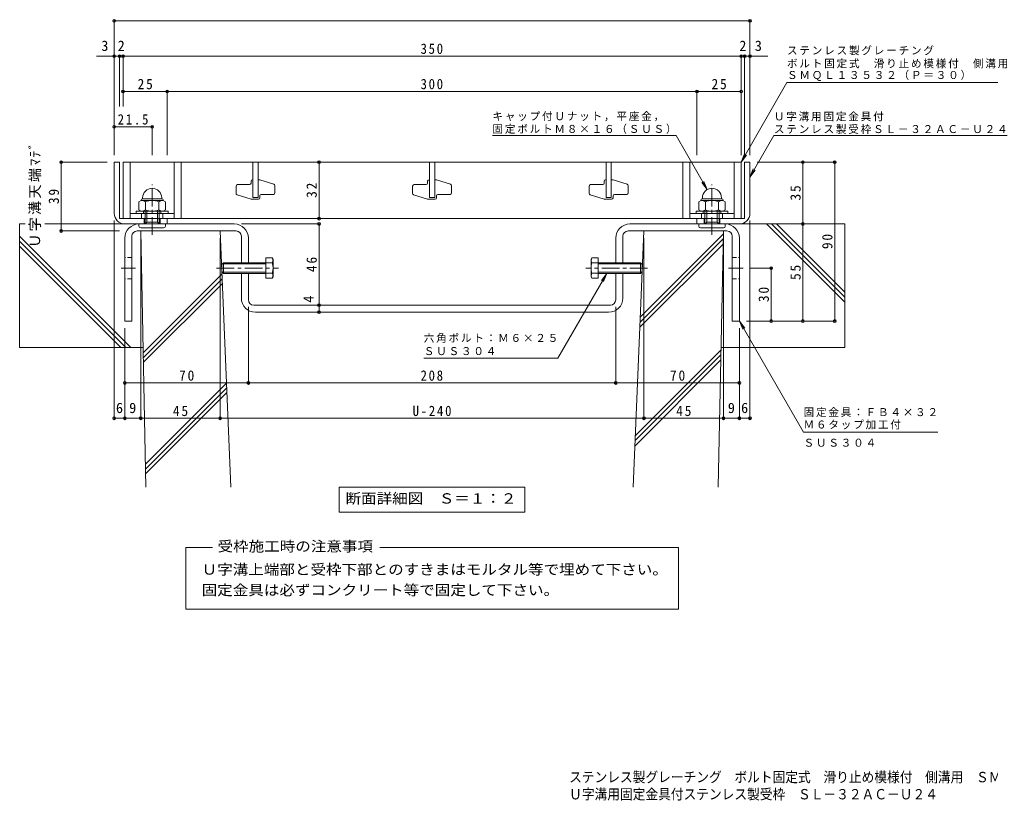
# Model space of a CAD drawing. Units: millimetres at full size; some dimension numbers follow another scale. Extents: x -407 to 421, y -392 to 305.
# Drawn here: x -407 to 143, y -392 to 51 of the extents above; entities that cross this region are included whole.
import ezdxf
from ezdxf.enums import TextEntityAlignment as Align

# ---------------------------------------------------------------- set-up
doc = ezdxf.new("R2010")
doc.units = ezdxf.units.MM
doc.header["$LTSCALE"] = 2
doc.header["$PDMODE"] = 32
doc.header["$PDSIZE"] = 1.6
doc.linetypes.add('CHAIN1', pattern=[8, 5, -1, 1, -1])
doc.linetypes.add('DASHED1', pattern=[1.8, 1.2, -0.6])
for name, color, linetype, lineweight in [('D-1_躯体', 2, 'Continuous', 9), ('D-2_仕上', 3, 'Continuous', 9), ('D-4_文字', 7, 'Continuous', 9), ('D-5_建具', 7, 'Continuous', 9), ('D-6_間仕切', 6, 'Continuous', 5), ('D-8_ハッチ', 3, 'Continuous', 9), ('D-A_インテリア', 2, 'Continuous', 9), ('D-B_衛生陶器', 2, 'Continuous', 9)]:
    doc.layers.add(name, color=color, linetype=linetype, lineweight=lineweight)
doc.layers.add('F-0_F-0ﾚｲﾔ', color=2, linetype='Continuous')
doc.styles.add('ＭＳ ゴシック', font='')
doc.styles.get('ＭＳ ゴシック').set_extended_font_data('MS Gothic')

msp = doc.modelspace()

# ---------------------------------------------------------------- linework, layer by layer
at = {"layer": 'D-1_躯体'}
for p, q in [((-353.179, -30.27), (-353.179, -59.27)), ((3.821, -62.07), (3.821, -30.27)), ((3.821, -30.27), (6.821, -30.27)), ((6.821, -30.27), (6.821, -59.27)), ((-336.179, -65.27), (-336.179, -62.27)), ((-327.179, -65.27), (-327.179, -62.27)), ((-19.179, -65.27), (-19.179, -62.27)), ((-10.179, -65.27), (-10.179, -62.27))]:
    msp.add_line(p, q, dxfattribs=at)
for points in [[(-350.179, -62.07), (-350.179, -30.27), (-353.179, -30.27)], [(-347.179, -65.27), (-323.179, -65.27), (-323.179, -62.27), (-349.979, -62.27)], [(0.821, -65.27), (-23.179, -65.27), (-23.179, -62.27), (3.621, -62.27)]]:
    msp.add_lwpolyline(points, dxfattribs=at)
for centre, radius, start, end in [((-347.179, -59.27), 6, 180, 270), ((0.821, -59.27), 6, 270, 0), ((-349.979, -62.07), 0.2, 180, 270), ((3.621, -62.07), 0.2, 270, 0)]:
    msp.add_arc(centre, radius, start, end, dxfattribs=at)
at = {"layer": 'D-2_仕上'}
for p, q in [((-348.179, -62.27), (-348.179, -30.27)), ((-344.179, -62.27), (-344.179, -30.27)), ((-319.179, -62.27), (-319.179, -30.27)), ((-315.179, -62.27), (-315.179, -30.27)), ((-274.679, -50.27), (-274.679, -30.27)), ((-271.679, -30.27), (-271.679, -50.27)), ((-174.679, -50.27), (-174.679, -30.27)), ((-171.679, -30.27), (-171.679, -50.27)), ((-74.679, -50.27), (-74.679, -30.27)), ((-71.679, -30.27), (-71.679, -50.27)), ((-31.179, -30.27), (-31.179, -62.27)), ((-27.179, -30.27), (-27.179, -62.27)), ((-2.179, -30.27), (-2.179, -62.27)), ((-284.179, -47.938), (-284.179, -43.82)), ((-283.379, -43.02), (-276.479, -43.02)), ((-275.679, -42.22), (-275.679, -41.07)), ((-274.879, -40.27), (-274.679, -40.27)), ((-262.179, -43.602), (-262.179, -47.72)), ((-184.179, -47.938), (-184.179, -43.82)), ((-183.379, -43.02), (-176.479, -43.02)), ((-175.679, -42.22), (-175.679, -41.07)), ((-174.879, -40.27), (-174.679, -40.27)), ((-162.179, -43.602), (-162.179, -47.72)), ((-84.179, -47.938), (-84.179, -43.82)), ((-83.379, -43.02), (-76.479, -43.02)), ((-75.679, -42.22), (-75.679, -41.07)), ((-74.879, -40.27), (-74.679, -40.27)), ((-62.179, -43.602), (-62.179, -47.72)), ((-275.679, -51.27), (-283.625, -48.699)), ((-270.679, -49.32), (-270.679, -50.47)), ((-262.979, -48.52), (-269.879, -48.52)), ((-175.679, -51.27), (-183.625, -48.699)), ((-170.679, -49.32), (-170.679, -50.47)), ((-162.979, -48.52), (-169.879, -48.52)), ((-75.679, -51.27), (-83.625, -48.699)), ((-70.679, -49.32), (-70.679, -50.47)), ((-62.979, -48.52), (-69.879, -48.52)), ((-271.479, -51.27), (-275.679, -51.27)), ((-274.679, -50.27), (-271.679, -50.27)), ((-171.479, -51.27), (-175.679, -51.27)), ((-174.679, -50.27), (-171.679, -50.27)), ((-71.479, -51.27), (-75.679, -51.27)), ((-74.679, -50.27), (-71.679, -50.27)), ((-319.179, -59.27), (-344.179, -59.27)), ((-337.679, -62.27), (-337.679, -59.27)), ((-325.679, -62.27), (-325.679, -59.27)), ((-2.179, -59.27), (-27.179, -59.27)), ((-20.679, -62.27), (-20.679, -59.27)), ((-8.679, -62.27), (-8.679, -59.27)), ((1.821, -62.27), (-348.179, -62.27))]:
    msp.add_line(p, q, dxfattribs=at)
for points in [[(-348.179, -30.27), (1.821, -30.27), (1.821, -62.27)], [(-271.679, -40.27), (-270.679, -40.27), (-262.733, -42.841)], [(-171.679, -40.27), (-170.679, -40.27), (-162.733, -42.841)], [(-71.679, -40.27), (-70.679, -40.27), (-62.733, -42.841)]]:
    msp.add_lwpolyline(points, dxfattribs=at)
for centre, start, end in [((-283.379, -43.82), 90, 180), ((-276.479, -42.22), 270, 0), ((-274.879, -41.07), 90, 180), ((-262.979, -43.602), 0, 72.07208), ((-183.379, -43.82), 90, 180), ((-176.479, -42.22), 270, 0), ((-174.879, -41.07), 90, 180), ((-162.979, -43.602), 0, 72.07208), ((-83.379, -43.82), 90, 180), ((-76.479, -42.22), 270, 0), ((-74.879, -41.07), 90, 180), ((-62.979, -43.602), 0, 72.07208), ((-283.379, -47.938), 180, 252.07208), ((-269.879, -49.32), 90, 180), ((-262.979, -47.72), 270, 0), ((-183.379, -47.938), 180, 252.07208), ((-169.879, -49.32), 90, 180), ((-162.979, -47.72), 270, 0), ((-83.379, -47.938), 180, 252.07208), ((-69.879, -49.32), 90, 180), ((-62.979, -47.72), 270, 0), ((-271.479, -50.47), 270, 0), ((-171.479, -50.47), 270, 0), ((-71.479, -50.47), 270, 0)]:
    msp.add_arc(centre, 0.8, start, end, dxfattribs=at)
at = {"layer": 'D-4_文字'}
for p, q in [((-353.179, 50.33), (-353.179, -26.27)), ((-353.179, 49.73), (6.821, 49.73)), ((6.821, 50.33), (6.821, -26.27)), ((-353.179, 29.73), (-363.246, 29.73)), ((-353.179, 29.73), (-350.179, 29.73)), ((-350.179, 30.33), (-350.179, 1.165)), ((-350.179, 29.73), (-348.179, 29.73)), ((-348.179, 30.33), (-348.179, 1.165)), ((-348.179, 29.73), (1.821, 29.73)), ((1.821, 30.33), (1.821, -26.27)), ((1.821, 29.73), (3.821, 29.73)), ((3.821, 30.33), (3.821, -26.27)), ((3.821, 29.73), (6.821, 29.73)), ((16.889, 29.73), (6.821, 29.73)), ((-348.179, 9.73), (-323.179, 9.73)), ((-323.179, 10.33), (-323.179, -26.27)), ((-323.179, 9.73), (-23.179, 9.73)), ((-23.179, 10.33), (-23.179, -26.27)), ((-23.179, 9.73), (1.821, 9.73)), ((-353.179, -10.27), (-331.679, -10.27)), ((-331.679, -9.67), (-331.679, -26.27)), ((-383.779, -30.27), (-357.179, -30.27)), ((-383.179, -30.27), (-383.179, -69.27)), ((-237.179, -30.27), (-237.179, -62.27)), ((55.421, -30.27), (10.821, -30.27)), ((36.821, -65.27), (36.821, -30.27)), ((54.821, -120.27), (54.821, -30.27)), ((-353.179, -175.927), (-353.179, -63.27)), ((-236.579, -65.27), (-281.179, -65.27)), ((-237.179, -65.27), (-237.179, -111.27)), ((6.821, -175.927), (6.821, -63.27)), ((36.821, -120.27), (36.821, -65.27)), ((-383.779, -69.27), (-350.107, -69.27)), ((-338.179, -175.927), (-338.179, -73.27)), ((-293.179, -175.927), (-293.179, -73.27)), ((-53.179, -175.927), (-53.179, -73.27)), ((-8.179, -175.927), (-8.179, -73.27)), ((19.421, -90.27), (6.949, -90.27)), ((18.821, -120.27), (18.821, -90.27)), ((-277.179, -155.915), (-277.179, -112.27)), ((-237.179, -111.27), (-237.179, -115.27)), ((-69.179, -155.915), (-69.179, -112.27)), ((55.421, -120.27), (4.821, -120.27)), ((-347.179, -175.927), (-347.179, -124.27)), ((0.821, -175.927), (0.821, -124.27)), ((-347.179, -155.315), (-277.179, -155.315)), ((-277.179, -155.315), (-69.179, -155.315)), ((-69.179, -155.315), (0.821, -155.315)), ((-353.179, -175.327), (-347.179, -175.327)), ((-347.179, -175.327), (-338.179, -175.327)), ((-338.179, -175.327), (-293.179, -175.327)), ((-293.179, -175.327), (-53.179, -175.327)), ((-53.179, -175.327), (-8.179, -175.327)), ((-8.179, -175.327), (0.821, -175.327)), ((0.821, -175.327), (6.821, -175.327))]:
    msp.add_line(p, q, dxfattribs=at)
for p in [(-353.179, 49.73), (6.821, 49.73), (-353.179, 29.73), (-350.179, 29.73), (-348.179, 29.73), (1.821, 29.73), (3.821, 29.73), (6.821, 29.73), (-348.179, 9.73), (-323.179, 9.73), (-23.179, 9.73), (1.821, 9.73), (-353.179, -10.27), (-331.679, -10.27), (-383.179, -30.27), (-237.179, -30.27), (36.821, -30.27), (54.821, -30.27), (-237.179, -62.27), (-237.179, -65.27), (36.821, -65.27), (-383.179, -69.27), (18.821, -90.27), (-237.179, -111.27), (-237.179, -115.27), (18.821, -120.27), (36.821, -120.27), (54.821, -120.27), (-347.179, -155.315), (-277.179, -155.315), (-69.179, -155.315), (0.821, -155.315), (-353.179, -175.327), (-347.179, -175.327), (-338.179, -175.327), (-293.179, -175.327), (-53.179, -175.327), (-8.179, -175.327), (0.821, -175.327), (6.821, -175.327)]:
    msp.add_point(p, dxfattribs=at)
at = {"layer": 'D-5_建具'}
for p, q in [((27.802, 14.73), (1.821, -30.27)), ((27.802, 14.73), (152.806, 14.73)), ((-139.002, -15.27), (-35.002, -15.27)), ((-35.002, -15.27), (-17.379, -45.794)), ((20.389, -15.27), (6.821, -38.77)), ((20.389, -15.27), (152.393, -15.27)), ((1.821, -30.27), (3.735, -25.651)), ((1.821, -30.27), (4.865, -26.303)), ((6.821, -38.77), (8.735, -34.151)), ((6.821, -38.77), (9.865, -34.803)), ((-17.379, -45.794), (-20.423, -41.827)), ((-17.379, -45.794), (-19.292, -41.174)), ((-101.881, -141.27), (-74.168, -93.27)), ((-74.168, -93.27), (-77.212, -97.237)), ((-74.168, -93.27), (-76.082, -97.89)), ((0.821, -120.27), (2.735, -124.89)), ((0.821, -120.27), (3.865, -124.237)), ((37.194, -183.27), (0.821, -120.27)), ((-101.881, -141.27), (-177.881, -141.27)), ((113.194, -183.27), (37.194, -183.27)), ((-225.779, -214.392), (-120.579, -214.392)), ((-225.779, -214.392), (-225.779, -228.392)), ((-120.579, -214.392), (-120.579, -228.392)), ((-225.779, -228.392), (-120.579, -228.392)), ((-312.637, -248.515), (-297.421, -248.515)), ((-312.637, -283.438), (-312.637, -248.515)), ((-202.707, -248.515), (-33.721, -248.515)), ((-33.721, -248.515), (-33.721, -283.438)), ((-33.721, -283.438), (-312.637, -283.438))]:
    msp.add_line(p, q, dxfattribs=at)
at = {"layer": 'D-6_間仕切'}
for p, q in [((-406.849, -65.27), (-406.849, -135.27)), ((-403.655, -65.27), (-406.849, -65.27)), ((-339.179, -65.27), (-392.443, -65.27)), ((-7.179, -65.27), (60.521, -65.27)), ((60.521, -109.653), (16.138, -65.27)), ((60.521, -106.824), (18.967, -65.27)), ((60.521, -103.996), (21.795, -65.27)), ((60.521, -65.27), (60.521, -135.27)), ((-335.279, -214.27), (-338.179, -69.27)), ((-338.179, -69.27), (-293.179, -69.27)), ((-287.137, -214.27), (-293.179, -69.27)), ((-59.221, -214.27), (-53.179, -69.27)), ((-55.205, -117.885), (-8.211, -70.892)), ((-53.179, -69.27), (-8.179, -69.27)), ((-11.079, -214.27), (-8.179, -69.27)), ((-343.807, -135.27), (-406.849, -72.228)), ((-346.635, -135.27), (-406.849, -75.056)), ((-55.451, -123.788), (-8.327, -76.664)), ((-55.328, -120.837), (-8.269, -73.778)), ((-349.463, -135.27), (-406.849, -77.885)), ((-336.799, -138.268), (-292.164, -93.633)), ((-336.743, -141.041), (-292.051, -96.348)), ((-336.688, -143.814), (-291.938, -99.064)), ((-336.859, -135.27), (-406.849, -135.27)), ((-58, -184.974), (-9.524, -136.498)), ((-9.499, -135.27), (60.521, -135.27)), ((-58.246, -190.877), (-9.639, -142.27)), ((-58.123, -187.925), (-9.581, -139.384)), ((-335.538, -201.301), (-289.592, -155.355)), ((-335.483, -204.074), (-289.479, -158.07)), ((-335.427, -206.847), (-289.366, -160.785))]:
    msp.add_line(p, q, dxfattribs=at)
at = {"layer": 'D-8_ハッチ'}
for p, q in [((-339.179, -65.27), (-285.179, -65.27)), ((-61.179, -65.27), (-7.179, -65.27)), ((-340.179, -69.27), (-284.179, -69.27)), ((-62.179, -69.27), (-6.179, -69.27)), ((-347.179, -120.27), (-347.179, -73.27)), ((-343.179, -120.27), (-343.179, -72.27)), ((-281.179, -72.27), (-281.179, -87.27)), ((-277.179, -73.27), (-277.179, -87.27)), ((-69.179, -87.27), (-69.179, -73.27)), ((-65.179, -87.27), (-65.179, -72.27)), ((-3.179, -72.27), (-3.179, -120.27)), ((0.821, -73.27), (0.821, -120.27)), ((-281.179, -93.27), (-281.179, -107.27)), ((-277.179, -93.27), (-277.179, -108.27)), ((-69.179, -108.27), (-69.179, -93.27)), ((-65.179, -107.27), (-65.179, -93.27)), ((-274.179, -111.27), (-72.179, -111.27)), ((-273.179, -115.27), (-73.179, -115.27)), ((-347.179, -120.27), (-343.179, -120.27)), ((0.821, -120.27), (-3.179, -120.27))]:
    msp.add_line(p, q, dxfattribs=at)
at = {"layer": 'D-8_ハッチ', "linetype": 'DASHED1'}
for p, q in [((-343.179, -84.27), (-347.179, -84.27)), ((-3.179, -84.27), (0.821, -84.27)), ((-343.179, -96.27), (-347.179, -96.27)), ((-3.179, -96.27), (0.821, -96.27))]:
    msp.add_line(p, q, dxfattribs=at)
at = {"layer": 'D-8_ハッチ', "color": 7, "linetype": 'CHAIN1'}
for p, q in [((-349.307, -90.27), (-341.05, -90.27)), ((-5.307, -90.27), (2.949, -90.27))]:
    msp.add_line(p, q, dxfattribs=at)
at = {"layer": 'D-8_ハッチ'}
for centre, radius, start, end in [((-339.179, -73.27), 8, 90, 180), ((-285.179, -73.27), 8, 0, 90), ((-61.179, -73.27), 8, 90, 180), ((-7.179, -73.27), 8, 0, 90), ((-340.179, -72.27), 3, 90, 180), ((-284.179, -72.27), 3, 0, 90), ((-62.179, -72.27), 3, 90, 180), ((-6.179, -72.27), 3, 0, 90), ((-273.179, -107.27), 8, 180, 270), ((-274.179, -108.27), 3, 180, 270), ((-73.179, -107.27), 8, 270, 0), ((-72.179, -108.27), 3, 270, 0)]:
    msp.add_arc(centre, radius, start, end, dxfattribs=at)
at = {"layer": 'D-A_インテリア'}
for p, q in [((-291.221, -87.27), (-292.221, -88.27)), ((-267.221, -87.87), (-291.821, -87.87)), ((-291.221, -87.27), (-291.221, -93.27)), ((-267.221, -87.27), (-291.221, -87.27)), ((-267.221, -84.497), (-263.725, -84.497)), ((-267.221, -84.497), (-267.221, -96.044)), ((-267.221, -87.383), (-263.725, -87.383)), ((-263.725, -84.497), (-263.221, -85.37)), ((-263.221, -85.37), (-263.221, -95.17)), ((-82.633, -84.497), (-83.137, -85.37)), ((-83.137, -85.37), (-83.137, -95.17)), ((-79.137, -84.497), (-82.633, -84.497)), ((-79.137, -87.383), (-82.633, -87.383)), ((-79.137, -84.497), (-79.137, -96.044)), ((-79.137, -87.27), (-55.137, -87.27)), ((-79.137, -87.87), (-54.537, -87.87)), ((-55.137, -87.27), (-54.137, -88.27)), ((-55.137, -87.27), (-55.137, -93.27)), ((-292.221, -88.27), (-292.221, -92.27)), ((-291.221, -93.27), (-292.221, -92.27)), ((-267.221, -92.67), (-291.821, -92.67)), ((-267.221, -93.27), (-291.221, -93.27)), ((-267.221, -93.157), (-263.725, -93.157)), ((-79.137, -93.157), (-82.633, -93.157)), ((-79.137, -92.67), (-54.537, -92.67)), ((-79.137, -93.27), (-55.137, -93.27)), ((-55.137, -93.27), (-54.137, -92.27)), ((-54.137, -88.27), (-54.137, -92.27)), ((-267.221, -96.044), (-263.725, -96.044)), ((-263.725, -96.044), (-263.221, -95.17)), ((-82.633, -96.044), (-83.137, -95.17)), ((-79.137, -96.044), (-82.633, -96.044))]:
    msp.add_line(p, q, dxfattribs=at)
at = {"layer": 'D-A_インテリア', "color": 7, "linetype": 'CHAIN1'}
for p, q in [((-295.221, -90.27), (-260.221, -90.27)), ((-51.137, -90.27), (-86.137, -90.27))]:
    msp.add_line(p, q, dxfattribs=at)
at = {"layer": 'D-A_インテリア'}
for centre, radius, start, end in [((-266.225, -85.94), 2.887, 330.00001, 29.99999), ((-271.735, -90.27), 8.514, 340.18087, 19.81913), ((-74.623, -90.27), 8.514, 160.18087, 199.81913), ((-80.133, -85.94), 2.887, 150.00001, 209.99999), ((-266.225, -94.6), 2.887, 330.00001, 29.99999), ((-80.133, -94.6), 2.887, 150.00001, 209.99999)]:
    msp.add_arc(centre, radius, start, end, dxfattribs=at)
at = {"layer": 'D-B_衛生陶器', "color": 7, "linetype": 'CHAIN1'}
for p, q in [((-331.679, -71.352), (-331.679, -42.944)), ((-14.679, -71.352), (-14.679, -42.944))]:
    msp.add_line(p, q, dxfattribs=at)
at = {"layer": 'D-B_衛生陶器'}
for p, q in [((-337.881, -51.97), (-339.184, -52.723)), ((-339.184, -52.723), (-339.184, -57.318)), ((-338.079, -51.97), (-338.079, -52.084)), ((-325.477, -51.97), (-337.881, -51.97)), ((-337.079, -50.97), (-337.079, -50.47)), ((-326.279, -50.97), (-337.079, -50.97)), ((-335.432, -52.723), (-335.432, -57.318)), ((-327.926, -52.723), (-327.926, -57.318)), ((-326.279, -50.97), (-326.279, -50.47)), ((-325.477, -51.97), (-324.173, -52.723)), ((-325.279, -51.97), (-325.279, -52.084)), ((-324.173, -52.723), (-324.173, -57.318)), ((-20.881, -51.97), (-22.184, -52.723)), ((-22.184, -52.723), (-22.184, -57.318)), ((-21.079, -51.97), (-21.079, -52.084)), ((-8.477, -51.97), (-20.881, -51.97)), ((-20.079, -50.97), (-20.079, -50.47)), ((-9.279, -50.97), (-20.079, -50.97)), ((-18.432, -52.723), (-18.432, -57.318)), ((-10.926, -52.723), (-10.926, -57.318)), ((-9.279, -50.97), (-9.279, -50.47)), ((-8.477, -51.97), (-7.173, -52.723)), ((-8.279, -51.97), (-8.279, -52.084)), ((-7.173, -52.723), (-7.173, -57.318)), ((-340.679, -58.07), (-322.679, -58.07)), ((-337.881, -58.07), (-339.184, -57.318)), ((-336.679, -58.07), (-336.679, -59.27)), ((-335.679, -65.27), (-335.679, -58.07)), ((-334.679, -64.27), (-334.679, -58.07)), ((-328.679, -64.27), (-328.679, -58.07)), ((-327.679, -65.27), (-327.679, -58.07)), ((-326.679, -58.07), (-326.679, -59.27)), ((-325.477, -58.07), (-324.173, -57.318)), ((-23.679, -58.07), (-5.679, -58.07)), ((-20.881, -58.07), (-22.184, -57.318)), ((-19.679, -58.07), (-19.679, -59.27)), ((-18.679, -65.27), (-18.679, -58.07)), ((-17.679, -64.27), (-17.679, -58.07)), ((-11.679, -64.27), (-11.679, -58.07)), ((-10.679, -65.27), (-10.679, -58.07)), ((-9.679, -58.07), (-9.679, -59.27)), ((-8.477, -58.07), (-7.173, -57.318)), ((-339.179, -66.57), (-339.179, -65.27)), ((-335.679, -65.27), (-334.679, -64.27)), ((-334.679, -64.27), (-328.679, -64.27)), ((-327.679, -65.27), (-328.679, -64.27)), ((-324.179, -66.57), (-324.179, -65.27)), ((-22.179, -66.57), (-22.179, -65.27)), ((-18.679, -65.27), (-17.679, -64.27)), ((-17.679, -64.27), (-11.679, -64.27)), ((-10.679, -65.27), (-11.679, -64.27)), ((-7.179, -66.57), (-7.179, -65.27)), ((-338.179, -67.57), (-325.179, -67.57)), ((-21.179, -67.57), (-8.179, -67.57))]:
    msp.add_line(p, q, dxfattribs=at)
for points in [[(-322.679, -58.07), (-322.679, -59.27), (-340.679, -59.27), (-340.679, -58.07)], [(-5.679, -58.07), (-5.679, -59.27), (-23.679, -59.27), (-23.679, -58.07)]]:
    msp.add_lwpolyline(points, dxfattribs=at)
for centre, radius, start, end in [((-331.679, -50.47), 5.4, 0, 180), ((-14.679, -50.47), 5.4, 0, 180), ((-337.079, -51.97), 1, 90, 180), ((-337.881, -56.333), 4.363, 55.84651, 90.00017), ((-331.679, -61.705), 9.734, 67.32404, 112.67596), ((-325.477, -56.333), 4.363, 89.99983, 124.15349), ((-326.279, -51.97), 1, 0, 90), ((-20.079, -51.97), 1, 90, 180), ((-20.881, -56.333), 4.363, 55.84651, 90.00017), ((-14.679, -61.704), 9.734, 67.32404, 112.67596), ((-8.477, -56.333), 4.363, 89.99983, 124.15349), ((-9.279, -51.97), 1, 0, 90), ((-337.881, -53.707), 4.363, 269.99983, 304.15349), ((-331.679, -48.336), 9.734, 247.32404, 292.67596), ((-325.477, -53.707), 4.363, 235.84651, 270.00017), ((-20.881, -53.707), 4.363, 269.99983, 304.15349), ((-14.679, -48.336), 9.734, 247.32404, 292.67596), ((-8.477, -53.707), 4.363, 235.84651, 270.00017), ((-338.179, -66.57), 1, 180, 270), ((-325.179, -66.57), 1, 270, 0), ((-21.179, -66.57), 1, 180, 270), ((-8.179, -66.57), 1, 270, 0)]:
    msp.add_arc(centre, radius, start, end, dxfattribs=at)

# ---------------------------------------------------------------- texts
at = {"layer": 'D-4_文字', "color": 2, "style": 'ＭＳ ゴシック'}
for s, p in [('3', (-360.471, 30.93)), ('2', (-351.179, 30.93)), ('2', (0.821, 30.93)), ('3', (9.596, 30.93)), ('6', (-352.179, -174.127)), ('9', (-344.679, -174.127)), ('9', (-5.679, -174.127)), ('6', (1.821, -174.127))]:
    msp.add_text(s, height=5.865, dxfattribs=at).set_placement(p, align=Align.BOTTOM_LEFT)
msp.add_text('4', height=5.865, rotation=90, dxfattribs=at).set_placement((-238.379, -109.839), align=Align.BOTTOM_LEFT)
at = {"layer": 'D-4_文字', "color": 2, "char_height": 5.865, "attachment_point": 7, "style": 'ＭＳ ゴシック'}
for s, insert in [('\\T1.27;\\W0.9;350', (-179.679, 30.93)), ('\\T1.27;\\W0.95;25', (-339.929, 10.93)), ('\\T1.27;\\W0.9;300', (-179.679, 10.93)), ('\\T1.27;\\W0.95;25', (-14.929, 10.93)), ('\\T1.28;\\W0.9;21.5', (-351.179, -9.07)), ('\\T1.27;\\W0.95;70', (-316.429, -154.115)), ('\\T1.27;\\W0.9;208', (-179.679, -154.115)), ('\\T1.27;\\W0.95;70', (-38.429, -154.115)), ('\\T1.27;\\W0.95;45', (-319.929, -174.127)), ('\\T1.28;\\W0.9;U-240', (-184.179, -174.127)), ('\\T1.27;\\W0.95;45', (-34.929, -174.127))]:
    msp.add_mtext(s, dxfattribs=dict(at, insert=insert))
at = {"layer": 'D-4_文字', "color": 2, "char_height": 5.865, "attachment_point": 7, "rotation": 90, "style": 'ＭＳ ゴシック'}
for s, insert in [('\\T1.16;Ｕ字溝天端ﾏﾃﾞ', (-394.503, -78.77)), ('\\T1.27;\\W0.95;32', (-238.379, -50.52)), ('\\T1.27;\\W0.95;35', (35.621, -52.02)), ('\\T1.27;\\W0.95;39', (-384.379, -54.02)), ('\\T1.27;\\W0.95;90', (53.621, -79.52)), ('\\T1.27;\\W0.95;46', (-238.379, -92.52)), ('\\T1.27;\\W0.95;55', (35.621, -97.02)), ('\\T1.27;\\W0.95;30', (17.621, -109.52))]:
    msp.add_mtext(s, dxfattribs=dict(at, insert=insert))
at = {"layer": 'D-5_建具', "color": 2, "style": 'ＭＳ ゴシック', "width": 1.1}
for s, p in [('断面詳細図\u3000Ｓ＝１：２', (-222.179, -225.392)), ('受枠施工時の注意事項', (-294.643, -252.485)), ('Ｕ字溝上端部と受枠下部とのすきまはモルタル等で埋めて下さい。', (-303.643, -265.625)), ('固定金具は必ずコンクリート等で固定して下さい。', (-303.643, -277.285))]:
    msp.add_text(s, height=5.865, dxfattribs=at).set_placement(p, align=Align.BOTTOM_LEFT)
at = {"layer": 'D-5_建具', "char_height": 4.399, "attachment_point": 7, "style": 'ＭＳ ゴシック'}
for s, insert in [('\\T1.17;ステンレス製グレーチング', (27.806, 30.228)), ('\\T1.17;ボルト固定式\u3000滑り止め模様付\u3000側溝用', (27.806, 22.832)), ('\\T1.17;ＳＭＱＬ１３５３２（Ｐ＝３０）', (27.806, 15.682)), ('\\T1.17;キャップ付Ｕナット，平座金，', (-139.002, -7.168)), ('\\T1.17;Ｕ字溝用固定金具付', (20.393, -7.168)), ('\\T1.17;固定ボルトＭ８×１６（ＳＵＳ）', (-139.002, -14.318)), ('\\T1.17;ステンレス製受枠ＳＬ－３２ＡＣ－Ｕ２４', (20.393, -14.318)), ('\\T1.17;六角ボルト：Ｍ６×２５', (-177.881, -132.603)), ('\\T1.17;ＳＵＳ３０４', (-177.881, -139.603)), ('\\T1.17;固定金具：ＦＢ４×３２', (37.194, -174.603)), ('\\T1.17;Ｍ６タップ加工付', (37.194, -181.603)), ('\\T1.17;ＳＵＳ３０４', (37.194, -191.491))]:
    msp.add_mtext(s, dxfattribs=dict(at, insert=insert))
at = {"layer": 'F-0_F-0ﾚｲﾔ', "style": 'ＭＳ ゴシック', "width": 0.9}
for s, p in [('ステンレス製グレーチング\u3000ボルト固定式\u3000滑り止め模様付\u3000側溝用\u3000ＳＭＱＬ\u3000１３５３２（Ｐ＝３０）', (-95.565, -383.172)), ('Ｕ字溝用固定金具付ステンレス製受枠\u3000ＳＬ－３２ＡＣ－Ｕ２４', (-95.565, -392.863))]:
    msp.add_text(s, height=5.865, dxfattribs=at).set_placement(p, align=Align.BOTTOM_LEFT)

doc.saveas('drawing.dxf')
